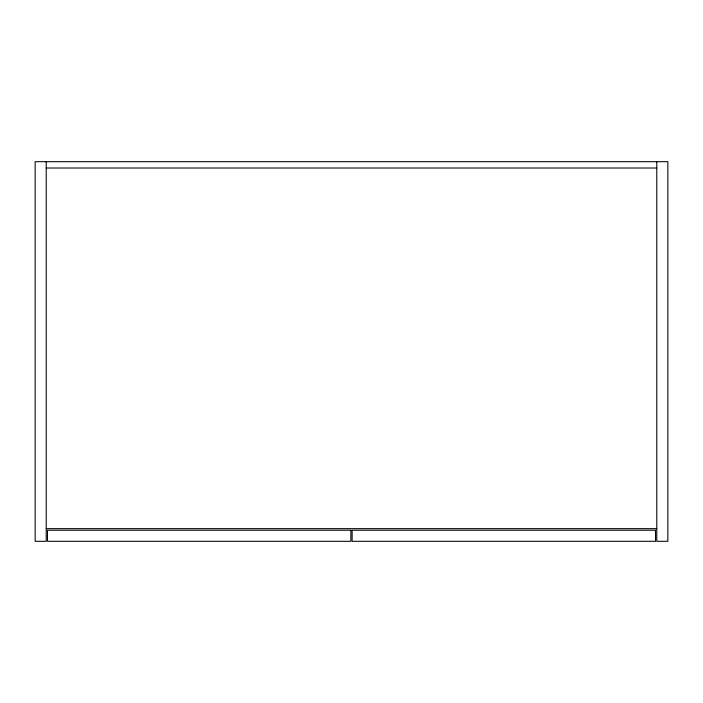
<?xml version="1.0" encoding="UTF-8"?>
<svg xmlns="http://www.w3.org/2000/svg" width="703" height="703" viewBox="0 0 703 703"><rect width="100%" height="100%" fill="white"/><g stroke="black" fill="none" stroke-linecap="round" stroke-linejoin="round"><path stroke-width="1.05" d="M46.222 168.017L656.778 168.017M46.222 528.656L656.778 528.656M656.778 161.69L656.778 541.31L667.85 541.31L667.85 161.69L35.15 161.69L35.15 541.31L46.222 541.31L46.222 161.69M350.867 530.238L47.488 530.238L47.488 541.31L350.867 541.31L350.867 530.238M655.512 530.238L352.133 530.238L352.133 541.31L655.512 541.31L655.512 530.238"/></g></svg>
